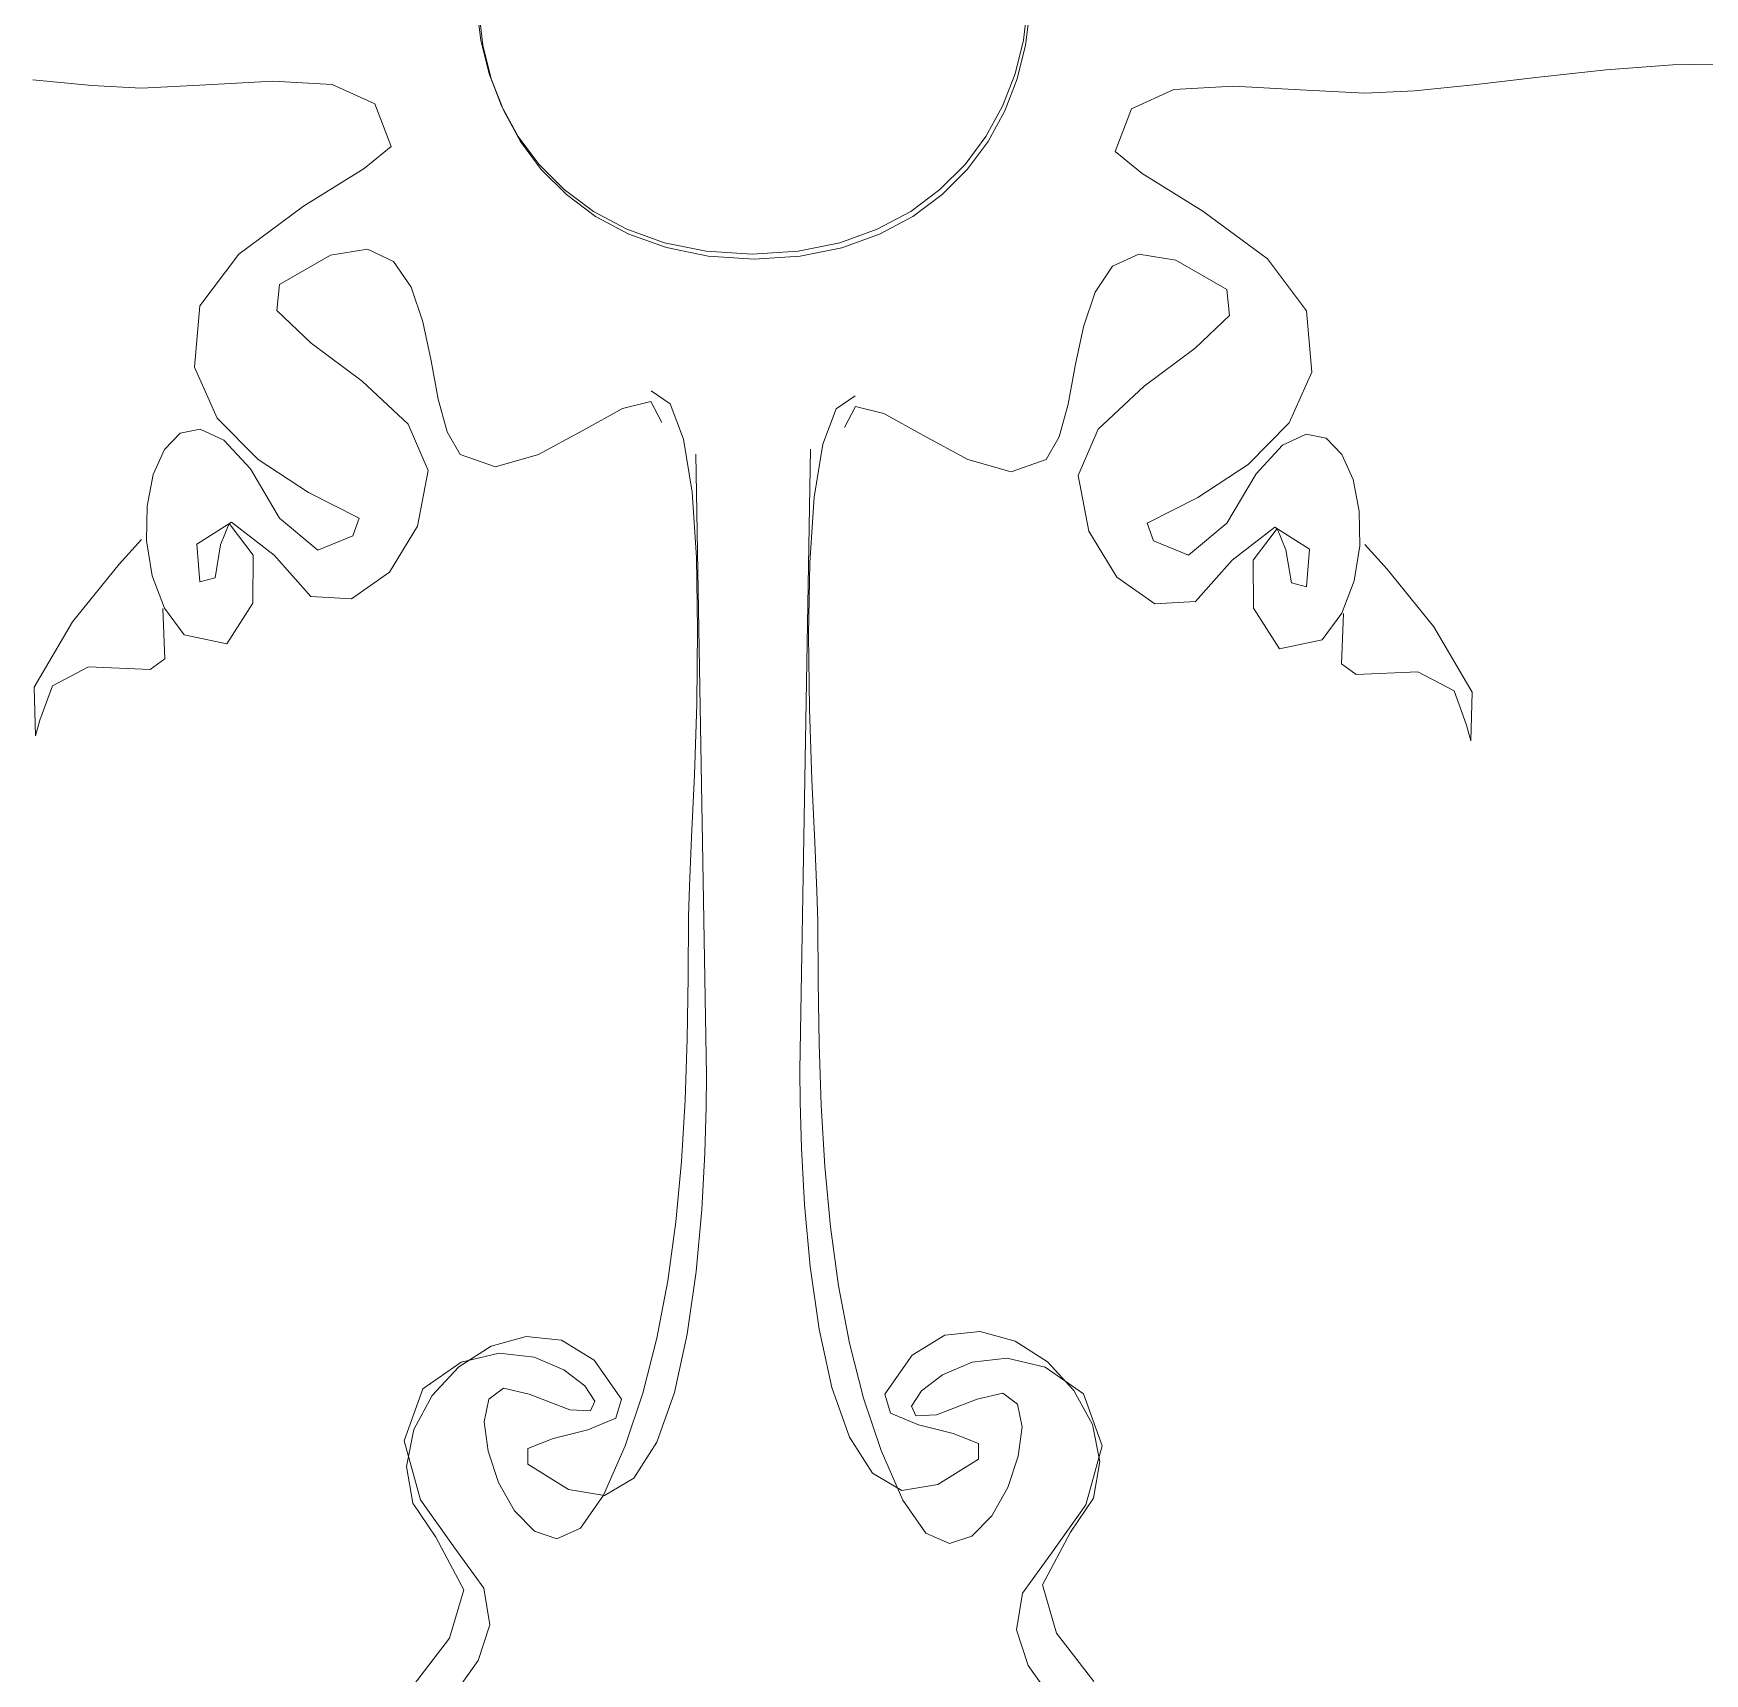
# Model space of a CAD drawing. Header units: centimetres. Extents: x 134057 to 145613, y 5028 to 39996.
# Drawn here: x 141053.73 to 141096.34, y 29013.23 to 29055.04 of the extents above; entities that cross this region are included whole.
import ezdxf

# ---------------------------------------------------------------- set-up
doc = ezdxf.new("R2010")
doc.units = ezdxf.units.CM
doc.layers.add('TEXT', color=3, linetype='Continuous', lineweight=20)

msp = doc.modelspace()

# ---------------------------------------------------------------- linework, layer by layer
at = {"layer": 'TEXT', "color": 2, "linetype": 'Continuous', "lineweight": 13}
for p, q in [((141065.137, 29054.869), (141065.031, 29055.744)), ((141065.137, 29054.869), (141065.031, 29055.744)), ((141065.192, 29054.741), (141065.086, 29055.616)), ((141065.192, 29054.741), (141065.086, 29055.616)), ((141079.082, 29055.742), (141078.976, 29054.867)), ((141079.082, 29055.742), (141078.976, 29054.867)), ((141079.137, 29055.615), (141079.031, 29054.739)), ((141079.137, 29055.615), (141079.031, 29054.739)), ((141065.35, 29054.013), (141065.137, 29054.869)), ((141065.35, 29054.013), (141065.137, 29054.869)), ((141065.405, 29053.886), (141065.192, 29054.741)), ((141065.405, 29053.886), (141065.192, 29054.741)), ((141078.976, 29054.867), (141078.763, 29054.012)), ((141078.976, 29054.867), (141078.763, 29054.012)), ((141079.031, 29054.739), (141078.818, 29053.884)), ((141079.031, 29054.739), (141078.818, 29053.884)), ((141095.536, 29054.24), (141093.838, 29054.112)), ((141095.536, 29054.24), (141093.838, 29054.112)), ((141097.121, 29054.262), (141095.536, 29054.24)), ((141097.121, 29054.262), (141095.536, 29054.24)), ((141053.715, 29053.861), (141055.223, 29053.709)), ((141053.715, 29053.861), (141055.223, 29053.709)), ((141055.223, 29053.709), (141056.49, 29053.647)), ((141055.223, 29053.709), (141056.49, 29053.647)), ((141056.49, 29053.647), (141058.139, 29053.726)), ((141056.49, 29053.647), (141058.139, 29053.726)), ((141058.139, 29053.726), (141059.84, 29053.825)), ((141058.139, 29053.726), (141059.84, 29053.825)), ((141059.84, 29053.825), (141061.353, 29053.735)), ((141059.84, 29053.825), (141061.353, 29053.735)), ((141061.353, 29053.735), (141062.437, 29053.249)), ((141061.353, 29053.735), (141062.437, 29053.249)), ((141065.669, 29053.192), (141065.35, 29054.013)), ((141065.669, 29053.192), (141065.35, 29054.013)), ((141065.724, 29053.064), (141065.405, 29053.886)), ((141065.724, 29053.064), (141065.405, 29053.886)), ((141078.763, 29054.012), (141078.444, 29053.19)), ((141078.763, 29054.012), (141078.444, 29053.19)), ((141078.818, 29053.884), (141078.499, 29053.063)), ((141078.818, 29053.884), (141078.499, 29053.063)), ((141084.328, 29053.697), (141082.815, 29053.607)), ((141084.328, 29053.697), (141082.815, 29053.607)), ((141086.03, 29053.599), (141084.328, 29053.697)), ((141086.03, 29053.599), (141084.328, 29053.697)), ((141090.454, 29053.733), (141088.946, 29053.581)), ((141090.454, 29053.733), (141088.946, 29053.581)), ((141092.114, 29053.927), (141090.454, 29053.733)), ((141092.114, 29053.927), (141090.454, 29053.733)), ((141093.838, 29054.112), (141092.114, 29053.927)), ((141093.838, 29054.112), (141092.114, 29053.927)), ((141082.815, 29053.607), (141081.731, 29053.121)), ((141082.815, 29053.607), (141081.731, 29053.121)), ((141087.679, 29053.52), (141086.03, 29053.599)), ((141087.679, 29053.52), (141086.03, 29053.599)), ((141088.946, 29053.581), (141087.679, 29053.52)), ((141088.946, 29053.581), (141087.679, 29053.52)), ((141062.437, 29053.249), (141062.852, 29052.158)), ((141062.437, 29053.249), (141062.852, 29052.158)), ((141066.095, 29052.416), (141065.669, 29053.192)), ((141066.095, 29052.416), (141065.669, 29053.192)), ((141066.15, 29052.289), (141065.724, 29053.064)), ((141066.15, 29052.289), (141065.724, 29053.064)), ((141078.444, 29053.19), (141078.018, 29052.415)), ((141078.444, 29053.19), (141078.018, 29052.415)), ((141078.499, 29053.063), (141078.073, 29052.288)), ((141078.499, 29053.063), (141078.073, 29052.288)), ((141081.731, 29053.121), (141081.317, 29052.031)), ((141081.731, 29053.121), (141081.317, 29052.031)), ((141062.852, 29052.158), (141062.167, 29051.6)), ((141062.852, 29052.158), (141062.167, 29051.6)), ((141066.627, 29051.701), (141066.095, 29052.416)), ((141066.627, 29051.701), (141066.095, 29052.416)), ((141066.682, 29051.574), (141066.15, 29052.289)), ((141066.682, 29051.574), (141066.15, 29052.289)), ((141078.018, 29052.415), (141077.486, 29051.7)), ((141078.018, 29052.415), (141077.486, 29051.7)), ((141078.073, 29052.288), (141077.541, 29051.572)), ((141078.073, 29052.288), (141077.541, 29051.572)), ((141081.317, 29052.031), (141082.002, 29051.472)), ((141081.317, 29052.031), (141082.002, 29051.472)), ((141062.167, 29051.6), (141060.618, 29050.635)), ((141062.167, 29051.6), (141060.618, 29050.635)), ((141067.266, 29051.059), (141066.627, 29051.701)), ((141067.266, 29051.059), (141066.627, 29051.701)), ((141067.321, 29050.932), (141066.682, 29051.574)), ((141067.321, 29050.932), (141066.682, 29051.574)), ((141077.486, 29051.7), (141076.847, 29051.058)), ((141077.486, 29051.7), (141076.847, 29051.058)), ((141077.541, 29051.572), (141076.902, 29050.931)), ((141077.541, 29051.572), (141076.902, 29050.931)), ((141082.002, 29051.472), (141083.55, 29050.508)), ((141082.002, 29051.472), (141083.55, 29050.508)), ((141068.011, 29050.504), (141067.266, 29051.059)), ((141068.011, 29050.504), (141067.266, 29051.059)), ((141068.066, 29050.376), (141067.321, 29050.932)), ((141068.066, 29050.376), (141067.321, 29050.932)), ((141076.847, 29051.058), (141076.102, 29050.503)), ((141076.847, 29051.058), (141076.102, 29050.503)), ((141076.902, 29050.931), (141076.157, 29050.375)), ((141076.902, 29050.931), (141076.157, 29050.375)), ((141060.618, 29050.635), (141058.969, 29049.417)), ((141060.618, 29050.635), (141058.969, 29049.417)), ((141068.862, 29050.048), (141068.011, 29050.504)), ((141068.862, 29050.048), (141068.011, 29050.504)), ((141068.917, 29049.921), (141068.066, 29050.376)), ((141068.917, 29049.921), (141068.066, 29050.376)), ((141076.102, 29050.503), (141075.25, 29050.048)), ((141076.102, 29050.503), (141075.25, 29050.048)), ((141076.157, 29050.375), (141075.305, 29049.92)), ((141076.157, 29050.375), (141075.305, 29049.92)), ((141083.55, 29050.508), (141085.2, 29049.29)), ((141083.55, 29050.508), (141085.2, 29049.29)), ((141069.82, 29049.706), (141068.862, 29050.048)), ((141069.82, 29049.706), (141068.862, 29050.048)), ((141069.875, 29049.579), (141068.917, 29049.921)), ((141069.875, 29049.579), (141068.917, 29049.921)), ((141075.25, 29050.048), (141074.292, 29049.706)), ((141075.25, 29050.048), (141074.292, 29049.706)), ((141075.305, 29049.92), (141074.347, 29049.578)), ((141075.305, 29049.92), (141074.347, 29049.578)), ((141061.303, 29049.386), (141062.251, 29049.543)), ((141061.303, 29049.386), (141062.251, 29049.543)), ((141062.251, 29049.543), (141062.917, 29049.23)), ((141062.251, 29049.543), (141062.917, 29049.23)), ((141070.885, 29049.491), (141069.82, 29049.706)), ((141070.885, 29049.491), (141069.82, 29049.706)), ((141070.94, 29049.363), (141069.875, 29049.579)), ((141070.94, 29049.363), (141069.875, 29049.579)), ((141072.055, 29049.415), (141070.885, 29049.491)), ((141072.055, 29049.415), (141070.885, 29049.491)), ((141073.228, 29049.49), (141072.057, 29049.415)), ((141073.228, 29049.49), (141072.057, 29049.415)), ((141074.292, 29049.706), (141073.228, 29049.49)), ((141074.292, 29049.706), (141073.228, 29049.49)), ((141074.347, 29049.578), (141073.283, 29049.363)), ((141074.347, 29049.578), (141073.283, 29049.363)), ((141058.969, 29049.417), (141057.979, 29048.097)), ((141058.969, 29049.417), (141057.979, 29048.097)), ((141060.009, 29048.639), (141061.303, 29049.386)), ((141060.009, 29048.639), (141061.303, 29049.386)), ((141062.917, 29049.23), (141063.366, 29048.57)), ((141062.917, 29049.23), (141063.366, 29048.57)), ((141072.11, 29049.288), (141070.94, 29049.363)), ((141072.11, 29049.288), (141070.94, 29049.363)), ((141072.057, 29049.415), (141072.055, 29049.415)), ((141072.057, 29049.415), (141072.055, 29049.415)), ((141072.112, 29049.288), (141072.11, 29049.288)), ((141072.112, 29049.288), (141072.11, 29049.288)), ((141073.283, 29049.363), (141072.112, 29049.288)), ((141073.283, 29049.363), (141072.112, 29049.288)), ((141081.251, 29049.103), (141080.803, 29048.443)), ((141081.251, 29049.103), (141080.803, 29048.443)), ((141081.917, 29049.415), (141081.251, 29049.103)), ((141081.917, 29049.415), (141081.251, 29049.103)), ((141082.865, 29049.258), (141081.917, 29049.415)), ((141082.865, 29049.258), (141081.917, 29049.415)), ((141084.159, 29048.511), (141082.865, 29049.258)), ((141084.159, 29048.511), (141082.865, 29049.258)), ((141085.2, 29049.29), (141086.19, 29047.97)), ((141085.2, 29049.29), (141086.19, 29047.97)), ((141059.936, 29047.977), (141060.009, 29048.639)), ((141059.936, 29047.977), (141060.009, 29048.639)), ((141063.366, 29048.57), (141063.662, 29047.684)), ((141063.366, 29048.57), (141063.662, 29047.684)), ((141080.803, 29048.443), (141080.507, 29047.557)), ((141080.803, 29048.443), (141080.507, 29047.557)), ((141084.233, 29047.849), (141084.159, 29048.511)), ((141084.233, 29047.849), (141084.159, 29048.511)), ((141057.979, 29048.097), (141057.842, 29046.533)), ((141057.979, 29048.097), (141057.842, 29046.533)), ((141060.817, 29047.146), (141059.936, 29047.977)), ((141060.817, 29047.146), (141059.936, 29047.977)), ((141083.351, 29047.019), (141084.233, 29047.849)), ((141083.351, 29047.019), (141084.233, 29047.849)), ((141086.19, 29047.97), (141086.326, 29046.406)), ((141086.19, 29047.97), (141086.326, 29046.406)), ((141063.662, 29047.684), (141063.87, 29046.693)), ((141063.662, 29047.684), (141063.87, 29046.693)), ((141080.507, 29047.557), (141080.299, 29046.566)), ((141080.507, 29047.557), (141080.299, 29046.566)), ((141062.114, 29046.173), (141060.817, 29047.146)), ((141062.114, 29046.173), (141060.817, 29047.146)), ((141082.054, 29046.045), (141083.351, 29047.019)), ((141082.054, 29046.045), (141083.351, 29047.019)), ((141057.842, 29046.533), (141058.414, 29045.236)), ((141057.842, 29046.533), (141058.414, 29045.236)), ((141063.87, 29046.693), (141064.054, 29045.719)), ((141063.87, 29046.693), (141064.054, 29045.719)), ((141080.299, 29046.566), (141080.114, 29045.592)), ((141080.299, 29046.566), (141080.114, 29045.592)), ((141063.288, 29045.082), (141062.114, 29046.173)), ((141063.288, 29045.082), (141062.114, 29046.173)), ((141080.88, 29044.955), (141082.054, 29046.045)), ((141080.88, 29044.955), (141082.054, 29046.045)), ((141086.326, 29046.406), (141085.754, 29045.109)), ((141086.326, 29046.406), (141085.754, 29045.109)), ((141064.054, 29045.719), (141064.28, 29044.883)), ((141064.054, 29045.719), (141064.28, 29044.883)), ((141068.753, 29045.48), (141069.478, 29045.661)), ((141068.753, 29045.48), (141069.478, 29045.661)), ((141069.478, 29045.661), (141069.756, 29045.119)), ((141069.478, 29045.661), (141069.756, 29045.119)), ((141069.972, 29045.6), (141069.485, 29045.931)), ((141069.972, 29045.6), (141069.485, 29045.931)), ((141070.311, 29044.694), (141069.972, 29045.6)), ((141070.311, 29044.694), (141069.972, 29045.6)), ((141074.197, 29045.472), (141074.684, 29045.804)), ((141074.197, 29045.472), (141074.684, 29045.804)), ((141058.414, 29045.236), (141059.46, 29044.179)), ((141058.414, 29045.236), (141059.46, 29044.179)), ((141067.742, 29044.916), (141068.753, 29045.48)), ((141067.742, 29044.916), (141068.753, 29045.48)), ((141073.857, 29044.566), (141074.197, 29045.472)), ((141073.857, 29044.566), (141074.197, 29045.472)), ((141074.691, 29045.533), (141074.413, 29044.992)), ((141074.691, 29045.533), (141074.413, 29044.992)), ((141075.416, 29045.353), (141074.691, 29045.533)), ((141075.416, 29045.353), (141074.691, 29045.533)), ((141076.427, 29044.789), (141075.416, 29045.353)), ((141076.427, 29044.789), (141075.416, 29045.353)), ((141080.114, 29045.592), (141079.888, 29044.756)), ((141080.114, 29045.592), (141079.888, 29044.756)), ((141057.474, 29044.846), (141057.071, 29044.435)), ((141057.474, 29044.846), (141057.071, 29044.435)), ((141057.983, 29044.951), (141057.474, 29044.846)), ((141057.983, 29044.951), (141057.474, 29044.846)), ((141058.583, 29044.675), (141057.983, 29044.951)), ((141058.583, 29044.675), (141057.983, 29044.951)), ((141063.799, 29043.901), (141063.288, 29045.082)), ((141063.799, 29043.901), (141063.288, 29045.082)), ((141064.28, 29044.883), (141064.612, 29044.307)), ((141064.28, 29044.883), (141064.612, 29044.307)), ((141066.607, 29044.307), (141067.742, 29044.916)), ((141066.607, 29044.307), (141067.742, 29044.916)), ((141077.561, 29044.179), (141076.427, 29044.789)), ((141077.561, 29044.179), (141076.427, 29044.789)), ((141079.888, 29044.756), (141079.557, 29044.179)), ((141079.888, 29044.756), (141079.557, 29044.179)), ((141080.369, 29043.773), (141080.88, 29044.955)), ((141080.369, 29043.773), (141080.88, 29044.955)), ((141085.754, 29045.109), (141084.708, 29044.052)), ((141085.754, 29045.109), (141084.708, 29044.052)), ((141085.585, 29044.547), (141086.186, 29044.823)), ((141085.585, 29044.547), (141086.186, 29044.823)), ((141086.186, 29044.823), (141086.694, 29044.719)), ((141086.186, 29044.823), (141086.694, 29044.719)), ((141057.071, 29044.435), (141056.785, 29043.792)), ((141057.071, 29044.435), (141056.785, 29043.792)), ((141059.263, 29043.943), (141058.583, 29044.675)), ((141059.263, 29043.943), (141058.583, 29044.675)), ((141070.525, 29043.344), (141070.311, 29044.694)), ((141070.525, 29043.344), (141070.311, 29044.694)), ((141073.546, 29044.442), (141073.275, 29028.604)), ((141073.546, 29044.442), (141073.275, 29028.604)), ((141073.643, 29043.216), (141073.857, 29044.566)), ((141073.643, 29043.216), (141073.857, 29044.566)), ((141084.906, 29043.816), (141085.585, 29044.547)), ((141084.906, 29043.816), (141085.585, 29044.547)), ((141086.694, 29044.719), (141087.097, 29044.307)), ((141086.694, 29044.719), (141087.097, 29044.307)), ((141060.009, 29042.683), (141059.263, 29043.943)), ((141060.009, 29042.683), (141059.263, 29043.943)), ((141059.46, 29044.179), (141060.747, 29043.337)), ((141059.46, 29044.179), (141060.747, 29043.337)), ((141063.521, 29042.48), (141063.799, 29043.901)), ((141063.521, 29042.48), (141063.799, 29043.901)), ((141064.612, 29044.307), (141065.51, 29043.991)), ((141064.612, 29044.307), (141065.51, 29043.991)), ((141065.51, 29043.991), (141066.607, 29044.307)), ((141065.51, 29043.991), (141066.607, 29044.307)), ((141070.623, 29044.315), (141070.893, 29028.477)), ((141070.623, 29044.315), (141070.893, 29028.477)), ((141078.659, 29043.864), (141077.561, 29044.179)), ((141078.659, 29043.864), (141077.561, 29044.179)), ((141079.557, 29044.179), (141078.659, 29043.864)), ((141079.557, 29044.179), (141078.659, 29043.864)), ((141084.708, 29044.052), (141083.422, 29043.209)), ((141084.708, 29044.052), (141083.422, 29043.209)), ((141087.097, 29044.307), (141087.383, 29043.664)), ((141087.097, 29044.307), (141087.383, 29043.664)), ((141056.785, 29043.792), (141056.63, 29042.992)), ((141056.785, 29043.792), (141056.63, 29042.992)), ((141080.647, 29042.353), (141080.369, 29043.773)), ((141080.647, 29042.353), (141080.369, 29043.773)), ((141084.159, 29042.555), (141084.906, 29043.816)), ((141084.159, 29042.555), (141084.906, 29043.816)), ((141087.383, 29043.664), (141087.538, 29042.864)), ((141087.383, 29043.664), (141087.538, 29042.864)), ((141060.747, 29043.337), (141062.04, 29042.683)), ((141060.747, 29043.337), (141062.04, 29042.683)), ((141070.637, 29041.682), (141070.525, 29043.344)), ((141070.637, 29041.682), (141070.525, 29043.344)), ((141073.531, 29041.554), (141073.643, 29043.216)), ((141073.531, 29041.554), (141073.643, 29043.216)), ((141083.422, 29043.209), (141082.129, 29042.555)), ((141083.422, 29043.209), (141082.129, 29042.555)), ((141056.63, 29042.992), (141056.619, 29042.108)), ((141056.63, 29042.992), (141056.619, 29042.108)), ((141060.987, 29041.87), (141060.009, 29042.683)), ((141060.987, 29041.87), (141060.009, 29042.683)), ((141062.04, 29042.683), (141061.874, 29042.231)), ((141062.04, 29042.683), (141061.874, 29042.231)), ((141087.538, 29042.864), (141087.55, 29041.981)), ((141087.538, 29042.864), (141087.55, 29041.981)), ((141057.898, 29042.016), (141058.781, 29042.582)), ((141057.898, 29042.016), (141058.781, 29042.582)), ((141058.721, 29042.543), (141058.503, 29042.006)), ((141058.721, 29042.543), (141058.503, 29042.006)), ((141059.332, 29041.735), (141058.721, 29042.543)), ((141059.332, 29041.735), (141058.721, 29042.543)), ((141058.781, 29042.582), (141059.874, 29041.735)), ((141058.781, 29042.582), (141059.874, 29041.735)), ((141061.874, 29042.231), (141060.987, 29041.87)), ((141061.874, 29042.231), (141060.987, 29041.87)), ((141062.807, 29041.306), (141063.521, 29042.48)), ((141062.807, 29041.306), (141063.521, 29042.48)), ((141081.361, 29041.179), (141080.647, 29042.353)), ((141081.361, 29041.179), (141080.647, 29042.353)), ((141082.129, 29042.555), (141082.294, 29042.104)), ((141082.129, 29042.555), (141082.294, 29042.104)), ((141083.182, 29041.743), (141084.159, 29042.555)), ((141083.182, 29041.743), (141084.159, 29042.555)), ((141085.388, 29042.455), (141084.295, 29041.608)), ((141085.388, 29042.455), (141084.295, 29041.608)), ((141084.836, 29041.608), (141085.447, 29042.416)), ((141084.836, 29041.608), (141085.447, 29042.416)), ((141086.27, 29041.888), (141085.388, 29042.455)), ((141086.27, 29041.888), (141085.388, 29042.455)), ((141085.447, 29042.416), (141085.665, 29041.878)), ((141085.447, 29042.416), (141085.665, 29041.878)), ((141056.49, 29042.141), (141055.914, 29041.511)), ((141056.49, 29042.141), (141055.914, 29041.511)), ((141056.619, 29042.108), (141056.763, 29041.216)), ((141056.619, 29042.108), (141056.763, 29041.216)), ((141057.979, 29041.058), (141057.898, 29042.016)), ((141057.979, 29041.058), (141057.898, 29042.016)), ((141058.503, 29042.006), (141058.362, 29041.164)), ((141058.503, 29042.006), (141058.362, 29041.164)), ((141082.294, 29042.104), (141083.182, 29041.743)), ((141082.294, 29042.104), (141083.182, 29041.743)), ((141085.665, 29041.878), (141085.807, 29041.036)), ((141085.665, 29041.878), (141085.807, 29041.036)), ((141086.19, 29040.931), (141086.27, 29041.888)), ((141086.19, 29040.931), (141086.27, 29041.888)), ((141087.55, 29041.981), (141087.405, 29041.089)), ((141087.55, 29041.981), (141087.405, 29041.089)), ((141087.679, 29042.014), (141088.254, 29041.383)), ((141087.679, 29042.014), (141088.254, 29041.383)), ((141055.914, 29041.511), (141054.73, 29040.043)), ((141055.914, 29041.511), (141054.73, 29040.043)), ((141059.327, 29040.517), (141059.332, 29041.735)), ((141059.327, 29040.517), (141059.332, 29041.735)), ((141059.874, 29041.735), (141060.802, 29040.687)), ((141059.874, 29041.735), (141060.802, 29040.687)), ((141070.669, 29039.84), (141070.637, 29041.682)), ((141070.669, 29039.84), (141070.637, 29041.682)), ((141073.499, 29039.712), (141073.531, 29041.554)), ((141073.499, 29039.712), (141073.531, 29041.554)), ((141084.295, 29041.608), (141083.367, 29040.559)), ((141084.295, 29041.608), (141083.367, 29040.559)), ((141084.841, 29040.389), (141084.836, 29041.608)), ((141084.841, 29040.389), (141084.836, 29041.608)), ((141088.254, 29041.383), (141089.439, 29039.915)), ((141088.254, 29041.383), (141089.439, 29039.915)), ((141056.763, 29041.216), (141057.077, 29040.39)), ((141056.763, 29041.216), (141057.077, 29040.39)), ((141058.362, 29041.164), (141057.979, 29041.058)), ((141058.362, 29041.164), (141057.979, 29041.058)), ((141061.84, 29040.626), (141062.807, 29041.306)), ((141061.84, 29040.626), (141062.807, 29041.306)), ((141082.328, 29040.499), (141081.361, 29041.179)), ((141082.328, 29040.499), (141081.361, 29041.179)), ((141085.807, 29041.036), (141086.19, 29040.931)), ((141085.807, 29041.036), (141086.19, 29040.931)), ((141087.405, 29041.089), (141087.091, 29040.263)), ((141087.405, 29041.089), (141087.091, 29040.263)), ((141058.661, 29039.479), (141059.327, 29040.517)), ((141058.661, 29039.479), (141059.327, 29040.517)), ((141060.802, 29040.687), (141061.84, 29040.626)), ((141060.802, 29040.687), (141061.84, 29040.626)), ((141083.367, 29040.559), (141082.328, 29040.499)), ((141083.367, 29040.559), (141082.328, 29040.499)), ((141057.081, 29039.093), (141057.031, 29040.381)), ((141057.081, 29039.093), (141057.031, 29040.381)), ((141057.077, 29040.39), (141057.573, 29039.704)), ((141057.077, 29040.39), (141057.573, 29039.704)), ((141085.508, 29039.351), (141084.841, 29040.389)), ((141085.508, 29039.351), (141084.841, 29040.389)), ((141087.091, 29040.263), (141086.596, 29039.577)), ((141087.091, 29040.263), (141086.596, 29039.577)), ((141087.087, 29038.965), (141087.137, 29040.254)), ((141087.087, 29038.965), (141087.137, 29040.254)), ((141054.73, 29040.043), (141053.748, 29038.372)), ((141054.73, 29040.043), (141053.748, 29038.372)), ((141057.573, 29039.704), (141058.661, 29039.479)), ((141057.573, 29039.704), (141058.661, 29039.479)), ((141070.645, 29037.949), (141070.669, 29039.84)), ((141070.645, 29037.949), (141070.669, 29039.84)), ((141073.524, 29037.822), (141073.499, 29039.712)), ((141073.524, 29037.822), (141073.499, 29039.712)), ((141089.439, 29039.915), (141090.42, 29038.245)), ((141089.439, 29039.915), (141090.42, 29038.245)), ((141086.596, 29039.577), (141085.508, 29039.351)), ((141086.596, 29039.577), (141085.508, 29039.351)), ((141054.214, 29038.406), (141055.136, 29038.892)), ((141054.214, 29038.406), (141055.136, 29038.892)), ((141055.136, 29038.892), (141056.71, 29038.827)), ((141055.136, 29038.892), (141056.71, 29038.827)), ((141056.71, 29038.827), (141057.081, 29039.093)), ((141056.71, 29038.827), (141057.081, 29039.093)), ((141087.458, 29038.7), (141087.087, 29038.965)), ((141087.458, 29038.7), (141087.087, 29038.965)), ((141053.748, 29038.372), (141053.782, 29037.133)), ((141053.748, 29038.372), (141053.782, 29037.133)), ((141053.893, 29037.529), (141054.214, 29038.406)), ((141053.893, 29037.529), (141054.214, 29038.406)), ((141089.032, 29038.765), (141087.458, 29038.7)), ((141089.032, 29038.765), (141087.458, 29038.7)), ((141089.955, 29038.279), (141089.032, 29038.765)), ((141089.955, 29038.279), (141089.032, 29038.765)), ((141070.586, 29036.141), (141070.645, 29037.949)), ((141070.586, 29036.141), (141070.645, 29037.949)), ((141090.276, 29037.401), (141089.955, 29038.279)), ((141090.276, 29037.401), (141089.955, 29038.279)), ((141090.42, 29038.245), (141090.386, 29037.005)), ((141090.42, 29038.245), (141090.386, 29037.005)), ((141053.782, 29037.133), (141053.893, 29037.529)), ((141053.782, 29037.133), (141053.893, 29037.529)), ((141073.583, 29036.014), (141073.524, 29037.822)), ((141073.583, 29036.014), (141073.524, 29037.822)), ((141090.386, 29037.005), (141090.276, 29037.401)), ((141090.386, 29037.005), (141090.276, 29037.401)), ((141070.516, 29034.548), (141070.586, 29036.141)), ((141070.516, 29034.548), (141070.586, 29036.141)), ((141073.653, 29034.42), (141073.583, 29036.014)), ((141073.653, 29034.42), (141073.583, 29036.014)), ((141070.457, 29033.3), (141070.516, 29034.548)), ((141070.457, 29033.3), (141070.516, 29034.548)), ((141073.711, 29033.173), (141073.653, 29034.42)), ((141073.711, 29033.173), (141073.653, 29034.42)), ((141070.432, 29032.53), (141070.457, 29033.3)), ((141070.432, 29032.53), (141070.457, 29033.3)), ((141073.736, 29032.403), (141073.711, 29033.173)), ((141073.736, 29032.403), (141073.711, 29033.173)), ((141070.427, 29030.977), (141070.432, 29032.53)), ((141070.427, 29030.977), (141070.432, 29032.53)), ((141073.742, 29030.849), (141073.736, 29032.403)), ((141073.742, 29030.849), (141073.736, 29032.403)), ((141070.402, 29029.41), (141070.427, 29030.977)), ((141070.402, 29029.41), (141070.427, 29030.977)), ((141073.766, 29029.283), (141073.742, 29030.849)), ((141073.766, 29029.283), (141073.742, 29030.849)), ((141070.348, 29027.842), (141070.402, 29029.41)), ((141070.348, 29027.842), (141070.402, 29029.41)), ((141073.82, 29027.715), (141073.766, 29029.283)), ((141073.82, 29027.715), (141073.766, 29029.283)), ((141073.275, 29028.604), (141073.282, 29027.804)), ((141073.275, 29028.604), (141073.282, 29027.804)), ((141070.893, 29028.477), (141070.886, 29027.677)), ((141070.893, 29028.477), (141070.886, 29027.677)), ((141070.255, 29026.284), (141070.348, 29027.842)), ((141070.255, 29026.284), (141070.348, 29027.842)), ((141073.282, 29027.804), (141073.316, 29026.623)), ((141073.282, 29027.804), (141073.316, 29026.623)), ((141073.914, 29026.156), (141073.82, 29027.715)), ((141073.914, 29026.156), (141073.82, 29027.715)), ((141070.886, 29027.677), (141070.852, 29026.495)), ((141070.886, 29027.677), (141070.852, 29026.495)), ((141070.852, 29026.495), (141070.773, 29025.054)), ((141070.852, 29026.495), (141070.773, 29025.054)), ((141073.316, 29026.623), (141073.396, 29025.181)), ((141073.316, 29026.623), (141073.396, 29025.181)), ((141070.111, 29024.747), (141070.255, 29026.284)), ((141070.111, 29024.747), (141070.255, 29026.284)), ((141074.058, 29024.619), (141073.914, 29026.156)), ((141074.058, 29024.619), (141073.914, 29026.156)), ((141073.396, 29025.181), (141073.539, 29023.601)), ((141073.396, 29025.181), (141073.539, 29023.601)), ((141069.906, 29023.242), (141070.111, 29024.747)), ((141069.906, 29023.242), (141070.111, 29024.747)), ((141070.773, 29025.054), (141070.629, 29023.474)), ((141070.773, 29025.054), (141070.629, 29023.474)), ((141074.262, 29023.114), (141074.058, 29024.619)), ((141074.262, 29023.114), (141074.058, 29024.619)), ((141070.629, 29023.474), (141070.403, 29021.878)), ((141070.629, 29023.474), (141070.403, 29021.878)), ((141073.539, 29023.601), (141073.766, 29022.005)), ((141073.539, 29023.601), (141073.766, 29022.005)), ((141069.63, 29021.781), (141069.906, 29023.242)), ((141069.63, 29021.781), (141069.906, 29023.242)), ((141074.539, 29021.653), (141074.262, 29023.114)), ((141074.539, 29021.653), (141074.262, 29023.114)), ((141066.297, 29021.822), (141065.403, 29021.573)), ((141066.297, 29021.822), (141065.403, 29021.573)), ((141067.195, 29021.725), (141066.297, 29021.822)), ((141067.195, 29021.725), (141066.297, 29021.822)), ((141069.271, 29020.375), (141069.63, 29021.781)), ((141069.271, 29020.375), (141069.63, 29021.781)), ((141070.403, 29021.878), (141070.075, 29020.388)), ((141070.403, 29021.878), (141070.075, 29020.388)), ((141073.766, 29022.005), (141074.094, 29020.515)), ((141073.766, 29022.005), (141074.094, 29020.515)), ((141076.14, 29021.341), (141076.973, 29021.852)), ((141076.14, 29021.341), (141076.973, 29021.852)), ((141076.973, 29021.852), (141077.871, 29021.949)), ((141076.973, 29021.852), (141077.871, 29021.949)), ((141077.871, 29021.949), (141078.766, 29021.701)), ((141077.871, 29021.949), (141078.766, 29021.701)), ((141065.403, 29021.573), (141064.582, 29021.049)), ((141065.403, 29021.573), (141064.582, 29021.049)), ((141064.635, 29021.164), (141065.605, 29021.393)), ((141064.635, 29021.164), (141065.605, 29021.393)), ((141065.605, 29021.393), (141066.502, 29021.29)), ((141065.605, 29021.393), (141066.502, 29021.29)), ((141068.028, 29021.214), (141067.195, 29021.725)), ((141068.028, 29021.214), (141067.195, 29021.725)), ((141074.897, 29020.248), (141074.539, 29021.653)), ((141074.897, 29020.248), (141074.539, 29021.653)), ((141075.441, 29020.347), (141076.14, 29021.341)), ((141075.441, 29020.347), (141076.14, 29021.341)), ((141078.766, 29021.701), (141079.587, 29021.176)), ((141078.766, 29021.701), (141079.587, 29021.176)), ((141063.664, 29020.483), (141064.635, 29021.164)), ((141063.664, 29020.483), (141064.635, 29021.164)), ((141064.582, 29021.049), (141063.903, 29020.317)), ((141064.582, 29021.049), (141063.903, 29020.317)), ((141066.502, 29021.29), (141067.255, 29020.972)), ((141066.502, 29021.29), (141067.255, 29020.972)), ((141067.255, 29020.972), (141067.794, 29020.56)), ((141067.255, 29020.972), (141067.794, 29020.56)), ((141068.728, 29020.22), (141068.028, 29021.214)), ((141068.728, 29020.22), (141068.028, 29021.214)), ((141077.667, 29021.162), (141076.913, 29020.845)), ((141077.667, 29021.162), (141076.913, 29020.845)), ((141078.564, 29021.266), (141077.667, 29021.162)), ((141078.564, 29021.266), (141077.667, 29021.162)), ((141079.534, 29021.037), (141078.564, 29021.266)), ((141079.534, 29021.037), (141078.564, 29021.266)), ((141080.504, 29020.355), (141079.534, 29021.037)), ((141080.504, 29020.355), (141079.534, 29021.037)), ((141079.587, 29021.176), (141080.265, 29020.445)), ((141079.587, 29021.176), (141080.265, 29020.445)), ((141063.183, 29019.159), (141063.664, 29020.483)), ((141063.183, 29019.159), (141063.664, 29020.483)), ((141065.715, 29020.498), (141065.347, 29020.223)), ((141065.715, 29020.498), (141065.347, 29020.223)), ((141066.371, 29020.347), (141065.715, 29020.498)), ((141066.371, 29020.347), (141065.715, 29020.498)), ((141067.794, 29020.56), (141068.046, 29020.172)), ((141067.794, 29020.56), (141068.046, 29020.172)), ((141074.094, 29020.515), (141074.542, 29019.252)), ((141074.094, 29020.515), (141074.542, 29019.252)), ((141076.913, 29020.845), (141076.375, 29020.432)), ((141076.913, 29020.845), (141076.375, 29020.432)), ((141063.903, 29020.317), (141063.435, 29019.447)), ((141063.903, 29020.317), (141063.435, 29019.447)), ((141065.347, 29020.223), (141065.229, 29019.647)), ((141065.347, 29020.223), (141065.229, 29019.647)), ((141067.406, 29019.946), (141066.371, 29020.347)), ((141067.406, 29019.946), (141066.371, 29020.347)), ((141068.046, 29020.172), (141067.94, 29019.928)), ((141068.046, 29020.172), (141067.94, 29019.928)), ((141068.58, 29019.739), (141068.728, 29020.22)), ((141068.58, 29019.739), (141068.728, 29020.22)), ((141068.821, 29019.036), (141069.271, 29020.375)), ((141068.821, 29019.036), (141069.271, 29020.375)), ((141070.075, 29020.388), (141069.627, 29019.125)), ((141070.075, 29020.388), (141069.627, 29019.125)), ((141075.348, 29018.909), (141074.897, 29020.248)), ((141075.348, 29018.909), (141074.897, 29020.248)), ((141075.588, 29019.866), (141075.441, 29020.347)), ((141075.588, 29019.866), (141075.441, 29020.347)), ((141076.375, 29020.432), (141076.123, 29020.044)), ((141076.375, 29020.432), (141076.123, 29020.044)), ((141076.123, 29020.044), (141076.228, 29019.8)), ((141076.123, 29020.044), (141076.228, 29019.8)), ((141076.762, 29019.819), (141077.797, 29020.22)), ((141076.762, 29019.819), (141077.797, 29020.22)), ((141077.797, 29020.22), (141078.453, 29020.371)), ((141077.797, 29020.22), (141078.453, 29020.371)), ((141078.453, 29020.371), (141078.822, 29020.095)), ((141078.453, 29020.371), (141078.822, 29020.095)), ((141078.822, 29020.095), (141078.94, 29019.519)), ((141078.822, 29020.095), (141078.94, 29019.519)), ((141080.265, 29020.445), (141080.733, 29019.575)), ((141080.265, 29020.445), (141080.733, 29019.575)), ((141080.986, 29019.031), (141080.504, 29020.355)), ((141080.986, 29019.031), (141080.504, 29020.355)), ((141065.229, 29019.647), (141065.323, 29018.896)), ((141065.229, 29019.647), (141065.323, 29018.896)), ((141067.94, 29019.928), (141067.406, 29019.946)), ((141067.94, 29019.928), (141067.406, 29019.946)), ((141067.865, 29019.443), (141068.58, 29019.739)), ((141067.865, 29019.443), (141068.58, 29019.739)), ((141076.303, 29019.57), (141075.588, 29019.866)), ((141076.303, 29019.57), (141075.588, 29019.866)), ((141076.228, 29019.8), (141076.762, 29019.819)), ((141076.228, 29019.8), (141076.762, 29019.819)), ((141063.435, 29019.447), (141063.248, 29018.509)), ((141063.435, 29019.447), (141063.248, 29018.509)), ((141066.341, 29018.966), (141066.985, 29019.221)), ((141066.341, 29018.966), (141066.985, 29019.221)), ((141066.985, 29019.221), (141067.865, 29019.443)), ((141066.985, 29019.221), (141067.865, 29019.443)), ((141074.542, 29019.252), (141075.129, 29018.338)), ((141074.542, 29019.252), (141075.129, 29018.338)), ((141077.184, 29019.349), (141076.303, 29019.57)), ((141077.184, 29019.349), (141076.303, 29019.57)), ((141077.827, 29019.094), (141077.184, 29019.349)), ((141077.827, 29019.094), (141077.184, 29019.349)), ((141078.94, 29019.519), (141078.845, 29018.769)), ((141078.94, 29019.519), (141078.845, 29018.769)), ((141080.733, 29019.575), (141080.921, 29018.636)), ((141080.733, 29019.575), (141080.921, 29018.636)), ((141063.604, 29017.655), (141063.183, 29019.159)), ((141063.604, 29017.655), (141063.183, 29019.159)), ((141065.323, 29018.896), (141065.593, 29018.097)), ((141065.323, 29018.896), (141065.593, 29018.097)), ((141066.337, 29018.568), (141066.341, 29018.966)), ((141066.337, 29018.568), (141066.341, 29018.966)), ((141068.267, 29017.775), (141068.821, 29019.036)), ((141068.267, 29017.775), (141068.821, 29019.036)), ((141069.627, 29019.125), (141069.039, 29018.211)), ((141069.627, 29019.125), (141069.039, 29018.211)), ((141075.902, 29017.648), (141075.348, 29018.909)), ((141075.902, 29017.648), (141075.348, 29018.909)), ((141077.832, 29018.696), (141077.827, 29019.094)), ((141077.832, 29018.696), (141077.827, 29019.094)), ((141078.845, 29018.769), (141078.575, 29017.969)), ((141078.845, 29018.769), (141078.575, 29017.969)), ((141080.565, 29017.527), (141080.986, 29019.031)), ((141080.565, 29017.527), (141080.986, 29019.031)), ((141063.248, 29018.509), (141063.41, 29017.57)), ((141063.248, 29018.509), (141063.41, 29017.57)), ((141067.374, 29017.918), (141066.337, 29018.568)), ((141067.374, 29017.918), (141066.337, 29018.568)), ((141075.129, 29018.338), (141075.874, 29017.896)), ((141075.129, 29018.338), (141075.874, 29017.896)), ((141076.795, 29018.046), (141077.832, 29018.696)), ((141076.795, 29018.046), (141077.832, 29018.696)), ((141080.921, 29018.636), (141080.759, 29017.697)), ((141080.921, 29018.636), (141080.759, 29017.697)), ((141065.593, 29018.097), (141066.001, 29017.374)), ((141065.593, 29018.097), (141066.001, 29017.374)), ((141068.295, 29017.768), (141067.374, 29017.918)), ((141068.295, 29017.768), (141067.374, 29017.918)), ((141069.039, 29018.211), (141068.295, 29017.768)), ((141069.039, 29018.211), (141068.295, 29017.768)), ((141075.874, 29017.896), (141076.795, 29018.046)), ((141075.874, 29017.896), (141076.795, 29018.046)), ((141078.575, 29017.969), (141078.167, 29017.247)), ((141078.575, 29017.969), (141078.167, 29017.247)), ((141063.41, 29017.57), (141063.99, 29016.7)), ((141063.41, 29017.57), (141063.99, 29016.7)), ((141064.476, 29016.422), (141063.604, 29017.655)), ((141064.476, 29016.422), (141063.604, 29017.655)), ((141067.68, 29016.93), (141068.267, 29017.775)), ((141067.68, 29016.93), (141068.267, 29017.775)), ((141076.489, 29016.802), (141075.902, 29017.648)), ((141076.489, 29016.802), (141075.902, 29017.648)), ((141079.692, 29016.294), (141080.565, 29017.527)), ((141079.692, 29016.294), (141080.565, 29017.527)), ((141080.759, 29017.697), (141080.179, 29016.828)), ((141080.759, 29017.697), (141080.179, 29016.828)), ((141066.001, 29017.374), (141066.51, 29016.855)), ((141066.001, 29017.374), (141066.51, 29016.855)), ((141078.167, 29017.247), (141077.659, 29016.728)), ((141078.167, 29017.247), (141077.659, 29016.728)), ((141063.99, 29016.7), (141064.707, 29015.363)), ((141063.99, 29016.7), (141064.707, 29015.363)), ((141066.51, 29016.855), (141067.082, 29016.665)), ((141066.51, 29016.855), (141067.082, 29016.665)), ((141067.082, 29016.665), (141067.68, 29016.93)), ((141067.082, 29016.665), (141067.68, 29016.93)), ((141077.087, 29016.538), (141076.489, 29016.802)), ((141077.087, 29016.538), (141076.489, 29016.802)), ((141077.659, 29016.728), (141077.087, 29016.538)), ((141077.659, 29016.728), (141077.087, 29016.538)), ((141080.179, 29016.828), (141079.462, 29015.491)), ((141080.179, 29016.828), (141079.462, 29015.491)), ((141065.213, 29015.406), (141064.476, 29016.422)), ((141065.213, 29015.406), (141064.476, 29016.422)), ((141078.955, 29015.279), (141079.692, 29016.294)), ((141078.955, 29015.279), (141079.692, 29016.294)), ((141064.707, 29015.363), (141064.345, 29014.128)), ((141064.707, 29015.363), (141064.345, 29014.128)), ((141065.371, 29014.465), (141065.213, 29015.406)), ((141065.371, 29014.465), (141065.213, 29015.406)), ((141079.462, 29015.491), (141079.823, 29014.256)), ((141079.462, 29015.491), (141079.823, 29014.256)), ((141078.798, 29014.338), (141078.955, 29015.279)), ((141078.798, 29014.338), (141078.955, 29015.279)), ((141064.345, 29014.128), (141063.4, 29012.893)), ((141064.345, 29014.128), (141063.4, 29012.893)), ((141065.069, 29013.559), (141065.371, 29014.465)), ((141065.069, 29013.559), (141065.371, 29014.465)), ((141079.1, 29013.432), (141078.798, 29014.338)), ((141079.1, 29013.432), (141078.798, 29014.338)), ((141079.823, 29014.256), (141080.769, 29013.02)), ((141079.823, 29014.256), (141080.769, 29013.02)), ((141064.425, 29012.648), (141065.069, 29013.559)), ((141064.425, 29012.648), (141065.069, 29013.559)), ((141079.743, 29012.521), (141079.1, 29013.432)), ((141079.743, 29012.521), (141079.1, 29013.432))]:
    msp.add_line(p, q, dxfattribs=at)

doc.saveas('drawing.dxf')
